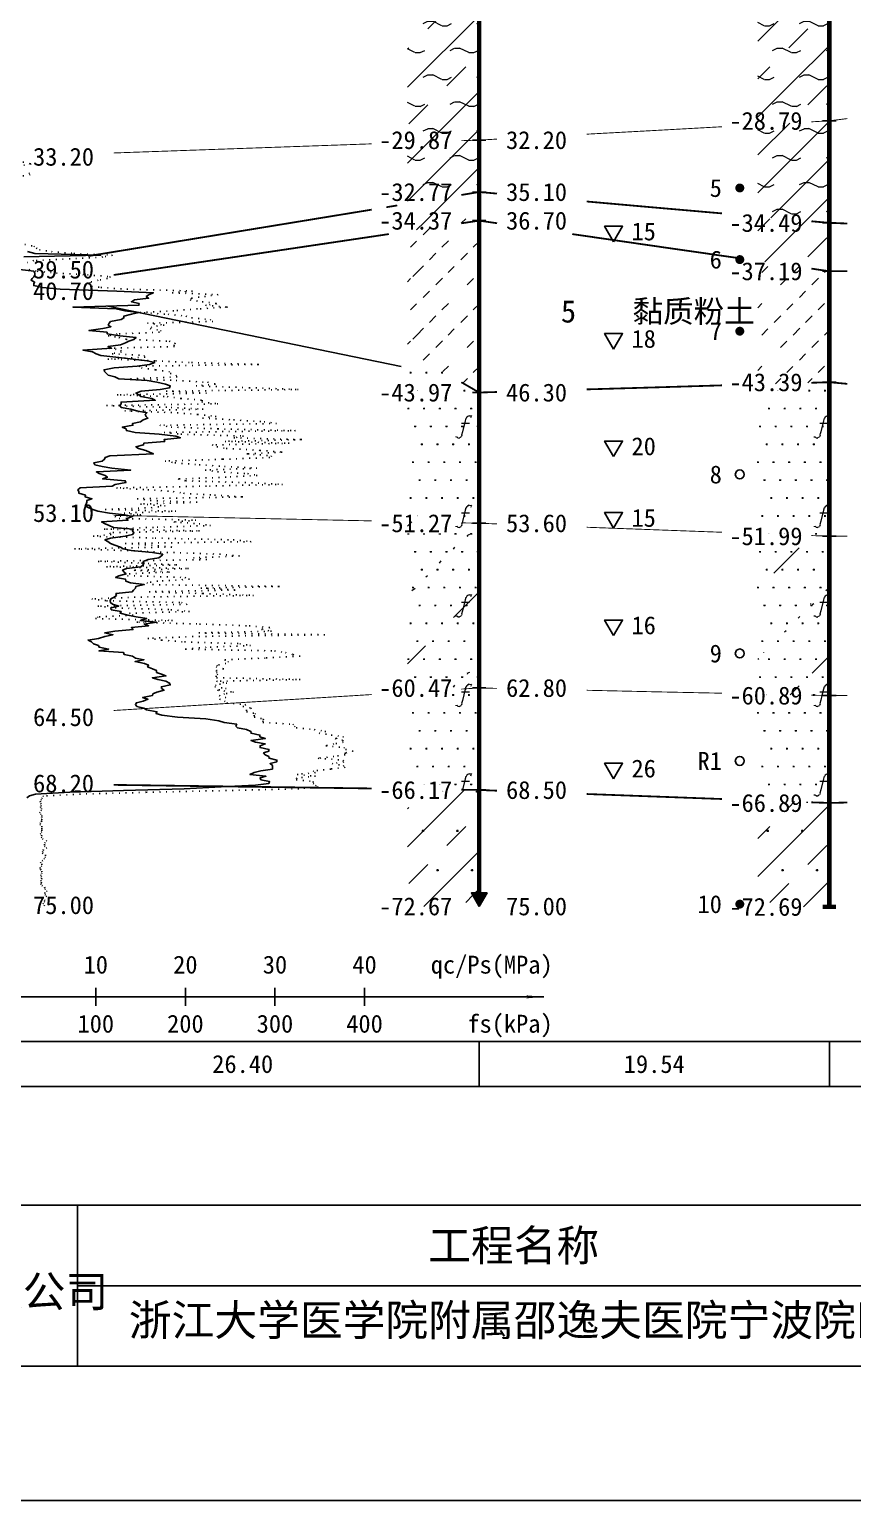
# Model space of a CAD drawing. Extents: x -37 to 3540, y -1485 to 297.
# Drawn here: x 363.8 to 455.7, y -1485 to -1320.7 of the extents above; entities that cross this region are included whole.
import ezdxf
from ezdxf.enums import TextEntityAlignment as Align

# ---------------------------------------------------------------- set-up
doc = ezdxf.new("R2010")
doc.units = 0
doc.linetypes.add('DOT', pattern=[6.35, 0, -6.35])
doc.layers.get('0').update_dxf_attribs({"linetype": 'CONTINUOUS'})
for name, color, linetype in [('CURVE', 200, 'CONTINUOUS'), ('FRAME', 7, 'CONTINUOUS'), ('HOLE', 41, 'CONTINUOUS'), ('RULER', 7, 'CONTINUOUS'), ('SAMPLE', 1, 'CONTINUOUS'), ('STRATUM', 241, 'CONTINUOUS')]:
    doc.layers.add(name, color=color, linetype=linetype)
doc.layers.add('HATCH', color=7, linetype='CONTINUOUS', lineweight=13)
doc.styles.add('ST', font='')
doc.styles.get('ST').set_extended_font_data('SimSun')
pattern_1 = [(45, (112.367, -1485), (-4.24264, 4.24264), [10, 0]), (45, (113.428, -1488.182), (-2.12132, 6.36396), [3, -3]), (26.565, (113.4412, -1485.2536), (5.999823, 5.999812), [0.567, -12.849]), (0, (112.874, -1485.2536), (0, 6), [0.567, -5.433]), (26.565, (110.7857, -1485), (5.999823, 5.999812), [0.567, -12.849]), (0, (111.293, -1484.7464), (0, 6), [0.567, -5.433]), (153.435, (112.8742, -1485.2536), (-5.999818, -5e-06), [1.134, -12.2826]), (26.565, (116.4412, -1482.2536), (5.999823, 5.999812), [0.567, -12.849]), (0, (115.874, -1482.2536), (0, 6), [0.567, -5.433]), (26.565, (113.7857, -1482), (5.999823, 5.999812), [0.567, -12.849]), (0, (114.293, -1481.7464), (0, 6), [0.567, -5.433]), (153.435, (115.8742, -1482.2536), (-5.999818, -5e-06), [1.134, -12.2826])]
pattern_2 = [(45, (112.367, -1485), (-2.12132, 2.12132), [10, 0]), (26.565, (113.4412, -1485.2536), (5.999823, 5.999812), [0.567, -12.849]), (0, (112.874, -1485.2536), (0, 6), [0.567, -5.433]), (26.565, (110.7857, -1485), (5.999823, 5.999812), [0.567, -12.849]), (0, (111.293, -1484.7464), (0, 6), [0.567, -5.433]), (153.435, (112.8742, -1485.2536), (-5.999818, -5e-06), [1.134, -12.2826]), (26.565, (116.4412, -1482.2536), (5.999823, 5.999812), [0.567, -12.849]), (0, (115.874, -1482.2536), (0, 6), [0.567, -5.433]), (26.565, (113.7857, -1482), (5.999823, 5.999812), [0.567, -12.849]), (0, (114.293, -1481.7464), (0, 6), [0.567, -5.433]), (153.435, (115.8742, -1482.2536), (-5.999818, -5e-06), [1.134, -12.2826])]
pattern_3 = [(45, (112.367, -1485), (-4.24264, 4.24264), [10, 0]), (45, (113.428, -1488.182), (-2.12132, 6.36396), [3, -3])]
pattern_4 = [(45, (112.367, -1485), (-6e-07, 6.99998), [0.9473, -8.9522]), (45, (113.767, -1483.6), (-6e-07, 6.99998), [0.9869, -8.9126]), (45, (115.167, -1482.2), (-6e-07, 6.99998), [1.06018, -8.83931]), (45, (116.567, -1480.8), (-6e-07, 6.99998), [0.94918, -8.95032]), (45, (117.967, -1479.4), (-6e-07, 6.99998), [1.0365, -8.863]), (45, (115.867, -1485), (-6e-07, 6.99998), [1.01335, -8.88615]), (45, (117.267, -1483.6), (-6e-07, 6.99998), [1.07896, -12.12037]), (45, (118.667, -1482.2), (-6e-07, 6.99998), [0.99882, -8.90067]), (45, (113.067, -1480.8), (-4e-07, 6.99998), [1.05533, -8.84416]), (45, (114.467, -1479.4), (-4e-07, 6.99998), [1.0365, -8.863])]
pattern_5 = [(82.875, (111.5324, -1486.206), (0.0003693, 10.0001764), [0.0893, -80.5337]), (143.13, (111.6334, -1486.2818), (-29.999964, 20.000054), [0.12627, -49.87373]), (172.875, (111.8106, -1486.304), (-70.0002457, 9.9996603), [0.17857, -80.44443]), (206.565, (111.989, -1486.2147), (-9.999705, -9.999687), [0.19954, -22.16046]), (243.435, (112.0783, -1486.0363), (9e-06, -9.999696), [0.19954, -22.16146]), (255.964, (112.1676, -1485.679), (-0.0002, -9.999501), [0.36813, -40.86287]), (255.964, (112.4776, -1484.439), (-0.0002, -9.999501), [1.27838, -39.95262]), (255.964, (112.5461, -1484.165), (-0.0002, -9.999501), [0.28235, -40.94865]), (216.87, (112.7364, -1483.9108), (-9.999982, -10.000018), [0.12627, -49.87373]), (243.435, (112.6354, -1483.9865), (9e-06, -9.999696), [0.19954, -22.16146]), (206.565, (112.915, -1483.8215), (-9.999705, -9.999687), [0.19954, -22.16046]), (172.875, (113.092, -1483.8437), (-70.0002457, 9.9996603), [0.17857, -80.44443]), (143.13, (113.193, -1483.9194), (-29.999964, 20.000054), [0.12627, -49.87373]), (82.875, (113.182, -1484.008), (0.0003693, 10.0001764), [0.0893, -80.5337]), (0, (112.037, -1484.66), (0, 10), [0.89286, -9.10714]), (0, (112.392, -1485), (1, 2), [0, -1.75]), (0, (112.367, -1484.975), (1, 2), [0, -1.75]), (0, (112.367, -1485), (1, 2), [0, -1.75]), (0, (112.342, -1485), (1, 2), [0, -1.75]), (0, (112.367, -1485.025), (1, 2), [0, -1.75])]
pattern_6 = [(45, (112.367, -1485), (-2e-06, 15.39996), [4.3383, -17.4406]), (45, (118.555, -1478.777), (-2e-06, 15.39996), [4.3861, -17.3928]), (45, (123.515, -1473.819), (-2e-06, 15.39996), [3.98994, -17.78894]), (26.565, (112.367, -1477.3), (15.4, 15.4), [0.2123, -34.22315]), (36.8699, (113.907, -1475.76), (15.4, 15.4), [0.43504, -76.56496]), (315, (120.067, -1469.653), (15.39996, 3e-06), [0.0727, -21.7062]), (26.565, (120.067, -1485), (15.4, 15.4), [0.31845, -34.117]), (26.565, (121.607, -1483.46), (15.4, 15.4), [0.2316, -34.20383]), (90, (122.377, -1482.69), (-15.4, -1e-06), [0.0633, -15.3367]), (26.565, (123.147, -1481.92), (15.4, 15.4), [0.2002, -68.6707]), (36.8699, (124.687, -1480.38), (15.4, 15.4), [0.2435, -76.7565]), (45, (126.227, -1478.84), (-5e-07, 15.39996), [0.24005, -21.53884]), (315, (127.578, -1477.195), (15.39996, 3e-06), [0.0727, -21.7062]), (36.8699, (115.447, -1474.22), (15.4, 15.4), [0.22493, -76.77507]), (53.1301, (116.987, -1472.68), (30.8, 46.2), [0.29564, -76.70436]), (53.1301, (118.527, -1471.14), (30.8, 46.2), [0.27774, -76.72226])]
pattern_7 = [(82.875, (110.531, -1487.6533), (0.000812, 22.000388), [0.1964, -177.1742]), (143.13, (110.753, -1487.82), (-65.99992, 44.00012), [0.2778, -109.7222]), (172.875, (111.143, -1487.8687), (-154.00054, 21.999253), [0.39285, -176.97775]), (206.565, (111.536, -1487.672), (-21.99935, -21.9993), [0.439, -48.753]), (243.435, (111.732, -1487.28), (2e-05, -21.99933), [0.439, -48.7552]), (255.964, (111.9283, -1486.494), (-0.00044, -21.9989), [0.8099, -89.8983]), (255.964, (112.6104, -1483.7656), (-0.00044, -21.9989), [2.8124, -87.8958]), (255.964, (112.761, -1483.163), (-0.00044, -21.9989), [0.6212, -90.087]), (216.87, (113.1796, -1482.6037), (-21.99996, -22.00004), [0.2778, -109.7222]), (243.435, (112.957, -1482.77), (2e-05, -21.99933), [0.439, -48.7552]), (206.565, (113.572, -1482.407), (-21.99935, -21.9993), [0.439, -48.753]), (172.875, (113.962, -1482.456), (-154.00054, 21.999253), [0.3929, -176.9777]), (143.13, (114.1843, -1482.6228), (-65.99992, 44.00012), [0.2778, -109.7222]), (82.875, (114.16, -1482.8177), (0.000812, 22.000388), [0.1964, -177.1742]), (0, (111.642, -1484.252), (0, 22), [1.9643, -20.0357]), (0, (112.422, -1485), (2.2, 4.4), [0, -3.85]), (0, (112.367, -1484.945), (2.2, 4.4), [0, -3.85]), (0, (112.367, -1485), (2.2, 4.4), [0, -3.85]), (0, (112.312, -1485), (2.2, 4.4), [0, -3.85]), (0, (112.367, -1485.055), (2.2, 4.4), [0, -3.85])]

# ---------------------------------------------------------------- blocks, each defined once
blk = doc.blocks.new('图签_A3长')
for p, q in [((0, 18), (-380, 18)), ((-320, 0), (-320, 18)), ((-320, 9), (0, 9)), ((-380, 0), (0, 0))]:
    blk.add_line(p, q)
at = {"style": 'ST'}
blk.add_text('工程名称', height=3.5, dxfattribs=at).set_placement((-271.3, 13.5), align=Align.MIDDLE_CENTER)
for tag, p in [('01＿单位名称', (-349.98, 8.36)), ('02＿工程名称', (-271.3, 5.16)), ('04＿工程编号', (-176.51, 4.65)), ('05＿日期', (-35.59, 4.65)), ('06＿图号', (-11.16, 4.91))]:
    blk.add_attdef(tag, text='', height=3.5, dxfattribs=at).set_placement(p, align=Align.MIDDLE_CENTER)
at = {"style": 'ST', "width": 0.85}
blk.add_attdef('03＿图件名称', text='', height=3, dxfattribs=at).set_placement((-205.49, 5.05), align=Align.MIDDLE_CENTER)
blk = doc.blocks.new('Trigon')
blk.add_hatch(color=256).paths.add_polyline_path([(-0.87, 1.5), (0, 0), (0.87, 1.5)])
blk.add_lwpolyline([(0, 0), (0.87, 1.5), (-0.87, 1.5)], close=True)
blk = doc.blocks.new('Arrow')
for points in [[(-3.984779, 0.348623), (0, 0), (-3.189535, 0)], [(-3.189535, 0), (0, 0), (-3.984779, -0.348623)]]:
    blk.add_solid(points)
blk = doc.blocks.new('SampleSoilUndisturbed')
at = {"const_width": 0.5}
blk.add_lwpolyline([(-0.25, 0, 1), (0.25, 0, 1)], format="xyb", close=True, dxfattribs=at)
blk = doc.blocks.new('SampleSoilDisturbed')
blk.add_circle((0, 0), 0.5)
blk = doc.blocks.new('TrigonHollow')
blk.add_lwpolyline([(0, -1.15), (1, 0.58), (-1, 0.58)], close=True)

msp = doc.modelspace()

# ---------------------------------------------------------------- hatches: boundary and pattern name
at = {"layer": 'HATCH'}
h = msp.add_hatch(dxfattribs=at)
h.set_pattern_fill('YNFNT', color=251, style=0)
h.set_pattern_definition(pattern_1)
h.paths.add_polyline_path([(453.12, -1304.47), (445.12, -1304.54), (445.12, -1331.31), (453.12, -1330.87)])
h.paths.add_polyline_path([(441.05, -1332.36), (450.6, -1332.36), (450.6, -1329.43), (441.05, -1329.43)], flags=9)
h.paths.add_polyline_path([(441.05, -1305.96), (450.6, -1305.96), (450.6, -1303.03), (441.05, -1303.03)], flags=9)
h = msp.add_hatch(dxfattribs=at)
h.set_pattern_fill('YNFNT', color=251, style=0)
h.set_pattern_definition(pattern_1)
h.paths.add_polyline_path([(414.03, -1304.82), (406.03, -1304.89), (406.03, -1333.3), (414.03, -1333.02)])
h.paths.add_polyline_path([(401.96, -1334.51), (411.52, -1334.51), (411.52, -1331.58), (401.96, -1331.58)], flags=9)
h.paths.add_polyline_path([(401.96, -1306.31), (411.52, -1306.31), (411.52, -1303.39), (401.96, -1303.39)], flags=9)
h = msp.add_hatch(dxfattribs=at)
h.set_pattern_fill('YNNT', color=251, style=0)
h.set_pattern_definition(pattern_2)
h.paths.add_polyline_path([(453.12, -1330.87), (445.12, -1331.31), (445.12, -1341.56), (453.12, -1342.27)])
h.paths.add_polyline_path([(441.05, -1343.76), (450.6, -1343.76), (450.6, -1340.83), (441.05, -1340.83)], flags=9)
h.paths.add_polyline_path([(441.05, -1332.36), (450.6, -1332.36), (450.6, -1329.43), (441.05, -1329.43)], flags=9)
h = msp.add_hatch(dxfattribs=at)
h.set_pattern_fill('YNNT', color=251, style=0)
h.set_pattern_definition(pattern_2)
h.paths.add_polyline_path([(414.03, -1333.02), (406.03, -1333.3), (406.03, -1340.13), (414.03, -1338.82)])
h.paths.add_polyline_path([(401.96, -1340.31), (411.52, -1340.31), (411.52, -1337.38), (401.96, -1337.38)], flags=9)
h.paths.add_polyline_path([(401.96, -1334.51), (411.52, -1334.51), (411.52, -1331.58), (401.96, -1331.58)], flags=9)
h = msp.add_hatch(dxfattribs=at)
h.set_pattern_fill('FZNT', color=32, style=0)
h.set_pattern_definition(pattern_3)
h.paths.add_polyline_path([(414.03, -1338.82), (406.03, -1340.13), (406.03, -1343.21), (414.03, -1342.02)])
h.paths.add_polyline_path([(401.96, -1343.51), (411.52, -1343.51), (411.52, -1340.58), (401.96, -1340.58)], flags=9)
h.paths.add_polyline_path([(401.96, -1340.31), (411.52, -1340.31), (411.52, -1337.38), (401.96, -1337.38)], flags=9)
h = msp.add_hatch(dxfattribs=at)
h.set_pattern_fill('NZFT', color=52, style=0)
h.set_pattern_definition(pattern_4)
h.paths.add_polyline_path([(414.03, -1342.02), (406.03, -1343.21), (406.03, -1356.59), (414.03, -1361.22)])
h.paths.add_polyline_path([(401.96, -1343.51), (411.52, -1343.51), (411.52, -1340.58), (401.96, -1340.58)], flags=9)
h = msp.add_hatch(dxfattribs=at)
h.set_pattern_fill('FZNT', color=32, style=0)
h.set_pattern_definition(pattern_3)
h.paths.add_polyline_path([(453.12, -1342.27), (445.12, -1341.56), (445.12, -1346.51), (453.12, -1347.67)])
h.paths.add_polyline_path([(441.05, -1349.16), (450.6, -1349.16), (450.6, -1346.23), (441.05, -1346.23)], flags=9)
h.paths.add_polyline_path([(441.05, -1343.76), (450.6, -1343.76), (450.6, -1340.83), (441.05, -1340.83)], flags=9)
h = msp.add_hatch(dxfattribs=at)
h.set_pattern_fill('NZFT', color=52, style=0)
h.set_pattern_definition(pattern_4)
h.paths.add_polyline_path([(453.12, -1347.67), (445.12, -1346.51), (445.12, -1360.31), (453.12, -1360.07)])
h.paths.add_polyline_path([(430.33, -1354.58), (446.28, -1354.58), (446.28, -1349.64), (430.33, -1349.64)], flags=9)
h.paths.add_polyline_path([(441.05, -1361.56), (450.6, -1361.56), (450.6, -1358.63), (441.05, -1358.63)], flags=9)
h.paths.add_polyline_path([(441.05, -1349.16), (450.6, -1349.16), (450.6, -1346.23), (441.05, -1346.23)], flags=9)
h = msp.add_hatch(dxfattribs=at)
h.set_pattern_fill('FS', color=142, style=0)
h.set_pattern_definition(pattern_5)
h.paths.add_polyline_path([(414.03, -1361.22), (406.03, -1356.59), (406.03, -1375.65), (414.03, -1375.82)])
h.paths.add_polyline_path([(401.96, -1377.31), (411.52, -1377.31), (411.52, -1374.39), (401.96, -1374.39)], flags=9)
h.paths.add_polyline_path([(401.96, -1362.71), (411.52, -1362.71), (411.52, -1359.78), (401.96, -1359.78)], flags=9)
h = msp.add_hatch(dxfattribs=at)
h.set_pattern_fill('FS', color=142, style=0)
h.set_pattern_definition(pattern_5)
h.paths.add_polyline_path([(453.12, -1360.07), (445.12, -1360.31), (445.12, -1376.97), (453.12, -1377.27)])
h.paths.add_polyline_path([(441.05, -1378.76), (450.6, -1378.76), (450.6, -1375.83), (441.05, -1375.83)], flags=9)
h.paths.add_polyline_path([(441.05, -1361.56), (450.6, -1361.56), (450.6, -1358.63), (441.05, -1358.63)], flags=9)
h = msp.add_hatch(dxfattribs=at)
h.set_pattern_fill('FS', color=142, style=0)
h.set_pattern_definition(pattern_5)
h.paths.add_polyline_path([(414.03, -1375.82), (406.03, -1375.65), (406.03, -1394.72), (414.03, -1394.22)])
h.paths.add_polyline_path([(401.96, -1395.71), (411.52, -1395.71), (411.52, -1392.78), (401.96, -1392.78)], flags=9)
h.paths.add_polyline_path([(401.96, -1377.31), (411.52, -1377.31), (411.52, -1374.39), (401.96, -1374.39)], flags=9)
h = msp.add_hatch(dxfattribs=at)
h.set_pattern_fill('SZFT', color=142, scale=2.2, style=0)
h.set_pattern_definition(pattern_6)
h.paths.add_polyline_path([(414.03, -1375.82), (406.03, -1375.65), (406.03, -1394.72), (414.03, -1394.22)])
h.paths.add_polyline_path([(401.96, -1395.71), (411.52, -1395.71), (411.52, -1392.78), (401.96, -1392.78)], flags=9)
h.paths.add_polyline_path([(401.96, -1377.31), (411.52, -1377.31), (411.52, -1374.39), (401.96, -1374.39)], flags=9)
h = msp.add_hatch(dxfattribs=at)
h.set_pattern_fill('FS', color=142, style=0)
h.set_pattern_definition(pattern_5)
h.paths.add_polyline_path([(453.12, -1377.27), (445.12, -1376.97), (445.12, -1394.9), (453.12, -1395.07)])
h.paths.add_polyline_path([(441.05, -1396.56), (450.6, -1396.56), (450.6, -1393.63), (441.05, -1393.63)], flags=9)
h.paths.add_polyline_path([(441.05, -1378.76), (450.6, -1378.76), (450.6, -1375.83), (441.05, -1375.83)], flags=9)
h = msp.add_hatch(dxfattribs=at)
h.set_pattern_fill('SZFT', color=142, scale=2.2, style=0)
h.set_pattern_definition(pattern_6)
h.paths.add_polyline_path([(453.12, -1377.27), (445.12, -1376.97), (445.12, -1394.9), (453.12, -1395.07)])
h.paths.add_polyline_path([(441.05, -1396.56), (450.6, -1396.56), (450.6, -1393.63), (441.05, -1393.63)], flags=9)
h.paths.add_polyline_path([(441.05, -1378.76), (450.6, -1378.76), (450.6, -1375.83), (441.05, -1375.83)], flags=9)
h = msp.add_hatch(dxfattribs=at)
h.set_pattern_fill('FS', color=142, style=0)
h.set_pattern_definition(pattern_5)
h.paths.add_polyline_path([(414.03, -1394.22), (406.03, -1394.72), (406.03, -1405.51), (414.03, -1405.62)])
h.paths.add_polyline_path([(401.96, -1407.11), (411.52, -1407.11), (411.52, -1404.18), (401.96, -1404.18)], flags=9)
h.paths.add_polyline_path([(401.96, -1395.71), (411.52, -1395.71), (411.52, -1392.78), (401.96, -1392.78)], flags=9)
h = msp.add_hatch(dxfattribs=at)
h.set_pattern_fill('FS', color=142, style=0)
h.set_pattern_definition(pattern_5)
h.paths.add_polyline_path([(453.12, -1395.07), (445.12, -1394.9), (445.12, -1406.77), (453.12, -1407.07)])
h.paths.add_polyline_path([(441.05, -1408.56), (450.6, -1408.56), (450.6, -1405.63), (441.05, -1405.63)], flags=9)
h.paths.add_polyline_path([(441.05, -1396.56), (450.6, -1396.56), (450.6, -1393.63), (441.05, -1393.63)], flags=9)
h = msp.add_hatch(dxfattribs=at)
h.set_pattern_fill('FZNT', color=32, style=0)
h.set_pattern_definition(pattern_3)
h.paths.add_polyline_path([(414.03, -1405.62), (406.03, -1405.51), (406.03, -1418.62), (414.03, -1418.62), (413.17, -1417.12), (414.03, -1417.12)])
h.paths.add_polyline_path([(401.96, -1420.11), (411.52, -1420.11), (411.52, -1417.18), (401.96, -1417.18)], flags=9)
h.paths.add_polyline_path([(401.96, -1407.11), (411.52, -1407.11), (411.52, -1404.18), (401.96, -1404.18)], flags=9)
h = msp.add_hatch(dxfattribs=at)
h.set_pattern_fill('FS', color=32, scale=2.2, style=0)
h.set_pattern_definition(pattern_7)
h.paths.add_polyline_path([(414.03, -1405.62), (406.03, -1405.51), (406.03, -1418.62), (414.03, -1418.62), (413.17, -1417.12), (414.03, -1417.12)])
h.paths.add_polyline_path([(401.96, -1420.11), (411.52, -1420.11), (411.52, -1417.18), (401.96, -1417.18)], flags=9)
h.paths.add_polyline_path([(401.96, -1407.11), (411.52, -1407.11), (411.52, -1404.18), (401.96, -1404.18)], flags=9)
h = msp.add_hatch(dxfattribs=at)
h.set_pattern_fill('FZNT', color=32, style=0)
h.set_pattern_definition(pattern_3)
h.paths.add_polyline_path([(453.12, -1407.07), (445.12, -1406.77), (445.12, -1418.67), (453.12, -1418.67)])
h.paths.add_polyline_path([(441.05, -1420.16), (450.6, -1420.16), (450.6, -1417.23), (441.05, -1417.23)], flags=9)
h.paths.add_polyline_path([(441.05, -1408.56), (450.6, -1408.56), (450.6, -1405.63), (441.05, -1405.63)], flags=9)
h = msp.add_hatch(dxfattribs=at)
h.set_pattern_fill('FS', color=32, scale=2.2, style=0)
h.set_pattern_definition(pattern_7)
h.paths.add_polyline_path([(453.12, -1407.07), (445.12, -1406.77), (445.12, -1418.67), (453.12, -1418.67)])
h.paths.add_polyline_path([(441.05, -1420.16), (450.6, -1420.16), (450.6, -1417.23), (441.05, -1417.23)], flags=9)
h.paths.add_polyline_path([(441.05, -1408.56), (450.6, -1408.56), (450.6, -1405.63), (441.05, -1405.63)], flags=9)

# ---------------------------------------------------------------- linework, layer by layer
at = {"layer": 'CURVE', "color": 100, "linetype": 'DOT', "ltscale": 0.1}
for points in [[(363.09, -1335.48), (364.01, -1335.68), (362.96, -1335.88)], [(363.76, -1336.68), (363.91, -1336.88), (362.77, -1337.08)], [(363.29, -1344.68), (364.3, -1344.88), (364.59, -1345.08), (364.93, -1345.28), (366.27, -1345.48), (368.78, -1345.68), (373.09, -1345.88), (372.02, -1346.08), (368.34, -1346.28), (364.3, -1346.48), (363.58, -1346.68)], [(363.75, -1347.48), (364.7, -1347.68), (366.83, -1347.88), (370.29, -1348.08), (372.86, -1348.28), (372.52, -1348.48), (371.51, -1348.68), (370.63, -1348.88), (370.52, -1349.08), (370.04, -1349.28), (371.79, -1349.48), (374.69, -1349.68), (382.01, -1349.88), (379.76, -1350.08), (384.88, -1350.28), (383.48, -1350.48), (381.9, -1350.68), (381.76, -1350.88), (383.11, -1351.08), (384.74, -1351.28), (383.49, -1351.48), (385.92, -1351.68), (382.58, -1351.88), (379.94, -1352.08), (375.89, -1352.28), (379.29, -1352.48), (381.29, -1352.68), (381.92, -1352.88), (384, -1353.08), (384.31, -1353.28), (376.99, -1353.48), (378.85, -1353.68), (377.47, -1353.88), (377.3, -1354.08), (378.52, -1354.28), (378.34, -1354.48), (373.63, -1354.68), (372.61, -1354.88), (373.82, -1355.08), (374.65, -1355.28), (379.42, -1355.48), (380.1, -1355.68), (379.97, -1355.88), (380, -1356.08), (372.69, -1356.28), (374.02, -1356.48), (374.09, -1356.68), (373.06, -1356.88), (376.61, -1357.08), (376.74, -1357.28), (372.58, -1357.48), (377.89, -1357.68), (381.91, -1357.88), (389.42, -1358.08), (376.02, -1358.28), (376.32, -1358.48), (377.91, -1358.68), (379.39, -1358.88), (379.53, -1359.08), (380.18, -1359.28), (380.32, -1359.48), (375.12, -1359.68), (380.19, -1359.88), (383.71, -1360.08), (384.59, -1360.28), (382.42, -1360.48), (388.36, -1360.68), (393.83, -1360.88), (379.09, -1361.08), (383.6, -1361.28), (373.61, -1361.48), (379.2, -1361.68), (380.73, -1361.88), (383.12, -1362.08), (383.06, -1362.28), (384.87, -1362.48), (372.44, -1362.68), (379.63, -1362.88), (383.2, -1363.08), (374.46, -1363.28), (380.33, -1363.48), (382.59, -1363.68), (384.65, -1363.88), (383.14, -1364.08), (386.62, -1364.28), (390.01, -1364.48), (391.41, -1364.68), (378.37, -1364.88), (379.63, -1365.08), (384.85, -1365.28), (393.52, -1365.48), (378.85, -1365.68), (380.72, -1365.88), (387.72, -1366.08), (386.65, -1366.28), (394.22, -1366.48), (385.66, -1366.68), (392.82, -1366.88), (384.23, -1367.08), (384.75, -1367.28), (385.8, -1367.48), (389.57, -1367.68), (392.02, -1367.88), (388.09, -1368.08), (390.86, -1368.28), (390.66, -1368.48), (385.37, -1368.68), (378.96, -1368.88), (380.07, -1369.08), (382.77, -1369.28), (385.59, -1369.48), (389.22, -1369.68), (383.45, -1369.88), (384.82, -1370.08), (388.17, -1370.28), (389.25, -1370.48), (385.78, -1370.68), (380.43, -1370.88), (381.27, -1371.08), (387.87, -1371.28), (392.09, -1371.48), (383.59, -1371.68), (373.55, -1371.88), (377.04, -1372.08), (379.88, -1372.28), (381.03, -1372.48), (384.48, -1372.68), (387.65, -1372.88), (375.86, -1373.08), (377.31, -1373.28), (382.55, -1373.48), (376.22, -1373.68), (378.99, -1373.88), (377.51, -1374.08), (372.29, -1374.28), (380.18, -1374.48), (374.38, -1374.68), (376.24, -1374.88), (373.36, -1375.08), (373.83, -1375.28), (382.41, -1375.48), (379.95, -1375.68), (382.76, -1375.88), (384.05, -1376.08), (377.66, -1376.28), (372.17, -1376.48), (382.8, -1376.68), (372.78, -1376.88), (372.94, -1377.08), (370.94, -1377.28), (377.85, -1377.48), (386.58, -1377.68), (388.57, -1377.88), (374.52, -1378.08), (377.44, -1378.28), (379.72, -1378.48), (368.85, -1378.68), (374.75, -1378.88), (379.17, -1379.08), (385.04, -1379.28), (387.26, -1379.48), (382.13, -1379.68), (383.61, -1379.88), (371.5, -1380.08), (376.33, -1380.28), (380.26, -1380.48), (372.44, -1380.68), (381.56, -1380.88), (375.5, -1381.08), (379.46, -1381.28), (374.49, -1381.48), (374.76, -1381.68), (381.17, -1381.88), (381.68, -1382.08), (378.14, -1382.28), (376.92, -1382.48), (377.57, -1382.68), (391.73, -1382.88), (382.96, -1383.08), (386.79, -1383.28), (377.19, -1383.48), (383.19, -1383.68), (388.85, -1383.88), (375.63, -1384.08), (370.78, -1384.28), (372.42, -1384.48), (380.79, -1384.68), (381.42, -1384.88), (371.47, -1385.08), (373.4, -1385.28), (379.62, -1385.48), (381.68, -1385.68), (374.98, -1385.88), (375.39, -1386.08), (371.51, -1386.28), (371.2, -1386.48), (379.79, -1386.68), (375.81, -1386.88), (382.8, -1387.08), (388.35, -1387.28), (390.64, -1387.48), (389.72, -1387.68), (390.84, -1387.88), (382.74, -1388.08), (396.81, -1388.28), (382.07, -1388.48), (377.05, -1388.68), (378.59, -1388.88), (381.15, -1389.08), (387.3, -1389.28), (388.51, -1389.48), (383.56, -1389.68), (381.21, -1389.88), (391.18, -1390.08), (392.39, -1390.28), (393.23, -1390.48), (394.03, -1390.68), (390.15, -1390.88), (385.61, -1391.08), (386.06, -1391.28), (385.76, -1391.48), (384.8, -1391.68), (384.66, -1391.88), (385.51, -1392.08), (384.7, -1392.28), (384.71, -1392.48), (384.85, -1392.68), (384.66, -1392.88), (384.71, -1393.08), (394.03, -1393.28), (384.7, -1393.48), (385.87, -1393.68), (384.65, -1393.88), (384.51, -1394.08), (385.8, -1394.28), (384.81, -1394.48), (386.61, -1394.68), (385.61, -1394.88), (385.01, -1395.08), (385.76, -1395.28), (385.05, -1395.48), (385.61, -1395.68), (385.85, -1395.88), (387.96, -1396.08), (387.66, -1396.28), (388.61, -1396.48), (388.06, -1396.68), (388.05, -1396.88), (389.05, -1397.08), (388.91, -1397.28), (388.91, -1397.48), (389.96, -1397.68), (389.86, -1397.88), (389.87, -1398.08), (393.23, -1398.28), (393.41, -1398.48), (393.61, -1398.68), (395.61, -1398.88), (396.91, -1399.08), (396.15, -1399.28), (397.51, -1399.48), (398.89, -1399.68), (397.96, -1399.88), (398.85, -1400.08), (398.86, -1400.28), (397.81, -1400.48), (396.91, -1400.68), (398.91, -1400.88), (399.12, -1401.08), (399.97, -1401.28), (399.05, -1401.48), (399.05, -1401.68), (397.81, -1401.88), (396.06, -1402.08), (398.85, -1402.28), (398.91, -1402.48), (397.61, -1402.68), (398.85, -1402.88), (399.06, -1403.08), (397.46, -1403.28), (395.51, -1403.48), (395.75, -1403.68), (393.71, -1403.88), (395.75, -1404.08), (393.68, -1404.28), (393.61, -1404.48), (395.51, -1404.68), (395.5, -1404.88), (395.76, -1405.08), (396.01, -1405.28), (393.9, -1405.48), (385.79, -1405.68), (376.86, -1405.88), (369.51, -1406.08), (365.4, -1406.28), (365.23, -1406.48), (365.16, -1406.68), (365.01, -1406.88), (365.11, -1407.08), (365.15, -1407.28), (365.05, -1407.48), (365.17, -1407.68), (365.17, -1407.88), (364.96, -1408.08), (365.07, -1408.28), (365.2, -1408.48), (365.18, -1408.68), (365.21, -1408.88), (365.2, -1409.08), (365.07, -1409.28), (364.99, -1409.48), (365.2, -1409.68), (365.19, -1409.88), (365.19, -1410.08), (365.21, -1410.28), (365.01, -1410.48), (365.19, -1410.68), (365.15, -1410.88), (365.28, -1411.08), (365.76, -1411.28), (365.59, -1411.48), (365.5, -1411.68), (365.51, -1411.88), (365.76, -1412.08), (365.41, -1412.28), (365.31, -1412.48), (365.25, -1412.68), (365.6, -1412.88), (365.6, -1413.08), (365.49, -1413.28), (365.31, -1413.48), (365.05, -1413.68), (365.2, -1413.88), (365.2, -1414.08), (365.01, -1414.28), (365.05, -1414.48), (365.2, -1414.68), (365.21, -1414.88), (365.1, -1415.08), (365.12, -1415.28), (365.2, -1415.48), (365.1, -1415.68), (365.16, -1415.88), (365.1, -1416.08), (365.2, -1416.28), (365.52, -1416.48), (365.55, -1416.68), (365.79, -1416.88), (365.55, -1417.08), (365.55, -1417.28), (365.76, -1417.48), (365.31, -1417.68), (365.51, -1417.88), (365.55, -1418.08), (365.31, -1418.28), (365.5, -1418.48), (365.4, -1418.68)]]:
    msp.add_lwpolyline(points, dxfattribs=at)
at = {"layer": 'CURVE', "color": 30, "linetype": 'Continuous'}
for points in [[(363.59, -1345.48), (364.43, -1345.68), (371.78, -1345.88), (363.19, -1346.08)], [(362.74, -1347.48), (364.31, -1347.68), (364.42, -1347.88), (364.42, -1348.08), (364.32, -1348.28), (364.13, -1348.48), (364.01, -1348.68), (364.4, -1348.88), (364.31, -1349.08), (364.31, -1349.28), (365.27, -1349.48), (367.27, -1349.68), (373.57, -1349.88), (377.66, -1350.08), (377.18, -1350.28), (376.87, -1350.48), (377.13, -1350.68), (375.54, -1350.88), (375.2, -1351.08), (376.07, -1351.28), (376.05, -1351.48), (368.67, -1351.68), (373.51, -1351.88), (374.46, -1352.08), (376.02, -1352.28), (375.2, -1352.48), (374.37, -1352.68), (374.37, -1352.88), (374.07, -1353.08), (372.88, -1353.28), (372.71, -1353.48), (372.62, -1353.68), (372.92, -1353.88), (372.01, -1354.08), (370.47, -1354.28), (372.49, -1354.48), (372.51, -1354.68), (373.92, -1354.88), (375.72, -1355.08), (375.47, -1355.28), (374.92, -1355.48), (374.56, -1355.68), (374, -1355.88), (372.61, -1356.08), (372.99, -1356.28), (369.79, -1356.48), (370.85, -1356.68), (371.28, -1356.88), (371.8, -1357.08), (373.45, -1357.28), (375.39, -1357.48), (376.98, -1357.68), (377.82, -1357.88), (377.21, -1358.08), (375.85, -1358.28), (373.29, -1358.48), (372.16, -1358.68), (372.22, -1358.88), (372.43, -1359.08), (372.6, -1359.28), (373.34, -1359.48), (373.82, -1359.68), (376.96, -1359.88), (378.05, -1360.08), (379.02, -1360.28), (379.55, -1360.48), (379.46, -1360.68), (378.42, -1360.88), (376.31, -1361.08), (375.7, -1361.28), (376.03, -1361.48), (376.25, -1361.68), (377.48, -1361.88), (377.86, -1362.08), (374.06, -1362.28), (374.06, -1362.48), (373.92, -1362.68), (374.08, -1362.88), (375.14, -1363.08), (375.77, -1363.28), (376.94, -1363.48), (376.74, -1363.68), (376.84, -1363.88), (377.05, -1364.08), (376.5, -1364.28), (376.21, -1364.48), (375.34, -1364.68), (375.38, -1364.88), (374.18, -1365.08), (374.61, -1365.28), (374.65, -1365.48), (375.61, -1365.68), (378.3, -1365.88), (380.18, -1366.08), (380.68, -1366.28), (378.85, -1366.48), (378.93, -1366.68), (376.58, -1366.88), (376.57, -1367.08), (375.7, -1367.28), (375.98, -1367.48), (376.83, -1367.68), (377.23, -1367.88), (377.67, -1368.08), (372.81, -1368.28), (372.26, -1368.48), (372.21, -1368.68), (371.94, -1368.88), (371.01, -1369.08), (371.14, -1369.28), (371.94, -1369.48), (373.03, -1369.68), (375.13, -1369.88), (371.29, -1370.08), (371.62, -1370.28), (372.29, -1370.48), (372.52, -1370.68), (371.98, -1370.88), (374.52, -1371.08), (374.59, -1371.28), (373.39, -1371.48), (373.05, -1371.68), (369.5, -1371.88), (369.24, -1372.08), (369.34, -1372.28), (369.34, -1372.48), (370.07, -1372.68), (370.06, -1372.88), (370.79, -1373.08), (370.24, -1373.28), (370.24, -1373.48), (370.14, -1373.68), (370.05, -1373.88), (370.37, -1374.08), (370.89, -1374.28), (371.45, -1374.48), (372.75, -1374.68), (374.45, -1374.88), (375.33, -1375.08), (374.69, -1375.28), (374.82, -1375.48), (371.88, -1375.68), (372.29, -1375.88), (372.74, -1376.08), (373.2, -1376.28), (375.4, -1376.48), (375.34, -1376.68), (375.49, -1376.88), (375.34, -1377.08), (374.51, -1377.28), (372.88, -1377.48), (372.25, -1377.68), (372.59, -1377.88), (372.87, -1378.08), (373.37, -1378.28), (373.97, -1378.48), (374.29, -1378.68), (375.19, -1378.88), (377.55, -1379.08), (378.71, -1379.28), (378.56, -1379.48), (378.28, -1379.68), (377.06, -1379.88), (376.52, -1380.08), (376.6, -1380.28), (376.51, -1380.48), (376.26, -1380.68), (374.66, -1380.88), (374.22, -1381.08), (374.4, -1381.28), (374.61, -1381.48), (373.8, -1381.68), (373.44, -1381.88), (374.56, -1382.08), (374.57, -1382.28), (375.11, -1382.48), (376.64, -1382.68), (375.7, -1382.88), (375.65, -1383.08), (375.43, -1383.28), (375.3, -1383.48), (373.48, -1383.68), (373.54, -1383.88), (373.28, -1384.08), (372.91, -1384.28), (372.84, -1384.48), (372.86, -1384.68), (373.11, -1384.88), (373.8, -1385.08), (372.9, -1385.28), (372.95, -1385.48), (374.05, -1385.68), (373.94, -1385.88), (374.82, -1386.08), (375.75, -1386.28), (376.91, -1386.48), (376.21, -1386.68), (378.02, -1386.88), (376.63, -1387.08), (377.13, -1387.28), (375.2, -1387.48), (375.4, -1387.68), (373.35, -1387.88), (372.23, -1388.08), (373.14, -1388.28), (372.25, -1388.48), (371.55, -1388.68), (370.37, -1388.88), (370.74, -1389.08), (370.96, -1389.28), (371.52, -1389.48), (371.6, -1389.68), (372.65, -1389.88), (371.58, -1390.08), (374.34, -1390.28), (374.39, -1390.48), (375.34, -1390.68), (375.65, -1390.88), (376.61, -1391.08), (375.61, -1391.28), (376.65, -1391.48), (377.12, -1391.68), (377.01, -1391.88), (377.55, -1392.08), (378.01, -1392.28), (378.01, -1392.48), (378.55, -1392.68), (379.06, -1392.88), (377.55, -1393.08), (378.15, -1393.28), (379.05, -1393.48), (379.46, -1393.68), (379.55, -1393.88), (378.55, -1394.08), (378.55, -1394.28), (378.86, -1394.48), (378.05, -1394.68), (377.61, -1394.88), (377.55, -1395.08), (376.46, -1395.28), (377.05, -1395.48), (376.51, -1395.68), (375.77, -1395.88), (375.66, -1396.08), (375.82, -1396.28), (376.61, -1396.48), (376.9, -1396.68), (378.06, -1396.88), (377.96, -1397.08), (378.61, -1397.28), (380.34, -1397.48), (383.51, -1397.68), (384.97, -1397.88), (385.55, -1398.08), (386.96, -1398.28), (386.88, -1398.48), (387.06, -1398.68), (388.06, -1398.88), (388.55, -1399.08), (388.56, -1399.28), (389.55, -1399.48), (389.55, -1399.68), (390.15, -1399.88), (388.56, -1400.08), (389.05, -1400.28), (390.15, -1400.48), (389.56, -1400.68), (389.56, -1400.88), (390.56, -1401.08), (390.56, -1401.28), (389.96, -1401.48), (390.15, -1401.68), (390.56, -1401.88), (390.57, -1402.08), (391.44, -1402.28), (391.43, -1402.48), (390.68, -1402.68), (390.95, -1402.88), (390.97, -1403.08), (390.95, -1403.28), (389.66, -1403.48), (388.91, -1403.68), (388.43, -1403.88), (390.22, -1404.08), (389.56, -1404.28), (389.66, -1404.48), (390.63, -1404.68), (390.56, -1404.88), (389.06, -1405.08), (385.22, -1405.28), (381.11, -1405.48), (374.34, -1405.68), (368.34, -1405.88), (364.51, -1406.08), (363.84, -1406.28), (363.54, -1406.48)]]:
    msp.add_lwpolyline(points, dxfattribs=at)
at = {"layer": 'FRAME', "linetype": 'Continuous'}
msp.add_line((-17.39, -1470), (689.18, -1470), dxfattribs=at)
at = {"layer": 'FRAME', "color": 245, "linetype": 'Continuous'}
msp.add_line((-37.39, -1485), (709.18, -1485), dxfattribs=at)
at = {"layer": 'HOLE', "linetype": 'Continuous', "const_width": 0.5}
for points in [[(414.03, -1268.62), (414.03, -1417.32)], [(453.12, -1268.67), (453.12, -1418.67)], [(452.37, -1418.67), (453.87, -1418.67)]]:
    msp.add_lwpolyline(points, dxfattribs=at)
at = {"layer": 'HOLE', "linetype": 'Continuous'}
for points in [[(452.37, -1330.87), (453.87, -1330.87)], [(413.28, -1333.02), (414.78, -1333.02)], [(413.28, -1338.82), (414.78, -1338.82)], [(413.28, -1342.02), (414.78, -1342.02)], [(452.37, -1342.27), (453.87, -1342.27)], [(452.37, -1347.67), (453.87, -1347.67)], [(452.37, -1360.07), (453.87, -1360.07)], [(413.28, -1361.22), (414.78, -1361.22)], [(413.28, -1375.82), (414.78, -1375.82)], [(452.37, -1377.27), (453.87, -1377.27)], [(413.28, -1394.22), (414.78, -1394.22)], [(452.37, -1395.07), (453.87, -1395.07)], [(413.28, -1405.62), (414.78, -1405.62)], [(452.37, -1407.07), (453.87, -1407.07)]]:
    msp.add_lwpolyline(points, dxfattribs=at)
at = {"layer": 'RULER', "linetype": 'Continuous'}
for points in [[(371.23, -1428.73), (371.23, -1427.73)], [(381.23, -1428.73), (381.23, -1427.73)], [(391.23, -1428.73), (391.23, -1427.73)], [(401.23, -1428.73), (401.23, -1427.73)], [(361.23, -1428.73), (421.23, -1428.73)], [(371.23, -1428.73), (371.23, -1429.73)], [(381.23, -1428.73), (381.23, -1429.73)], [(391.23, -1428.73), (391.23, -1429.73)], [(401.23, -1428.73), (401.23, -1429.73)], [(361.23, -1433.73), (414.03, -1433.73), (414.03, -1438.73), (361.23, -1438.73)], [(414.03, -1433.73), (453.12, -1433.73), (453.12, -1438.73), (414.03, -1438.73)], [(453.12, -1433.73), (492.61, -1433.73), (492.61, -1438.73), (453.12, -1438.73)]]:
    msp.add_lwpolyline(points, dxfattribs=at)
at = {"layer": 'STRATUM', "linetype": 'Continuous'}
for points, const_width in [([(451.12, -1330.98), (453.12, -1330.87), (455.12, -1330.62)], 0.1), ([(426.03, -1332.36), (433.57, -1331.95), (441.12, -1331.53)], 0.1), ([(373.23, -1334.46), (387.63, -1333.95), (402.03, -1333.44)], 0.1), ([(412.03, -1333.09), (414.03, -1333.02), (416.03, -1332.91)], 0.1), ([(412.03, -1339.15), (414.03, -1338.82), (416.03, -1339)], 0.2), ([(370.38, -1345.98), (387.63, -1343.15), (402.03, -1340.79)], 0.2), ([(403.66, -1340.52), (404.88, -1340.32)], 0.2), ([(426.03, -1339.88), (433.57, -1340.55), (441.12, -1341.21)], 0.2), ([(412.03, -1342.32), (414.03, -1342.02), (416.03, -1342.31)], 0.2), ([(451.12, -1342.09), (453.12, -1342.27), (455.12, -1342.34)], 0.2), ([(373.23, -1348.09), (387.63, -1345.95), (403.95, -1343.52)], 0.2), ([(424.41, -1343.52), (433.57, -1344.85), (442.74, -1346.17)], 0.2), ([(451.12, -1347.38), (453.12, -1347.67), (455.12, -1347.66)], 0.2), ([(412.03, -1360.07), (414.03, -1361.22), (416.03, -1361.16)], 0.2), ([(426.03, -1360.87), (433.57, -1360.65), (441.12, -1360.42)], 0.2), ([(451.12, -1360.13), (453.12, -1360.07), (455.12, -1360.25)], 0.2), ([(373.23, -1374.94), (387.63, -1375.25), (402.03, -1375.56)], 0.1), ([(412.03, -1375.78), (414.03, -1375.82), (416.03, -1375.9)], 0.1), ([(426.03, -1376.27), (433.57, -1376.55), (441.12, -1376.83)], 0.1), ([(451.12, -1377.2), (453.12, -1377.27), (455.12, -1377.27)], 0.1), ([(373.23, -1396.74), (387.63, -1395.85), (402.03, -1394.96)], 0.1), ([(412.03, -1394.35), (414.03, -1394.22), (416.03, -1394.27)], 0.1), ([(426.03, -1394.48), (433.57, -1394.65), (441.12, -1394.81)], 0.1), ([(451.12, -1395.03), (453.12, -1395.07), (455.12, -1395.07)], 0.1), ([(373.23, -1405.05), (387.63, -1405.25), (402.03, -1405.45)], 0.2), ([(412.03, -1405.59), (414.03, -1405.62), (416.03, -1405.7)], 0.2), ([(426.03, -1406.07), (433.57, -1406.35), (441.12, -1406.63)], 0.2), ([(451.12, -1407), (453.12, -1407.07), (455.12, -1407.02)], 0.2)]:
    msp.add_lwpolyline(points, dxfattribs=dict(at, const_width=const_width))
at = {"layer": 'STRATUM'}
msp.add_lwpolyline([(405.3, -1358.33), (372.59, -1351.56)], dxfattribs=at)

# ---------------------------------------------------------------- block references
at = {"layer": 'CURVE'}
for p in [(429.03, -1343.22), (429.03, -1355.22), (429.03, -1367.22), (429.03, -1375.22), (429.03, -1387.22), (429.03, -1403.22)]:
    msp.add_blockref('TrigonHollow', p, dxfattribs=at)
at = {"layer": 'FRAME'}
ref = msp.add_blockref('图签_A3长', (689.18, -1470), dxfattribs=at)
ref.add_attrib('01＿单位名称', '浙江南联土木工程科技有限公司', dxfattribs={"layer": '0', "height": 3.5, "style": 'ST'}).set_placement((339.2, -1461.64), align=Align.MIDDLE_CENTER)
ref.add_attrib('02＿工程名称', '浙江大学医学院附属邵逸夫医院宁波院区', dxfattribs={"layer": '0', "height": 3.5, "style": 'ST'}).set_placement((417.88, -1464.84), align=Align.MIDDLE_CENTER)
at = {"layer": 'HOLE'}
msp.add_blockref('Trigon', (414.03, -1418.62), dxfattribs=at)
at = {"layer": 'RULER', "xscale": 0.5, "yscale": 0.5, "zscale": 0.5}
msp.add_blockref('Arrow', (421.23, -1428.73), dxfattribs=at)
at = {"layer": 'SAMPLE'}
for name, p in [('SampleSoilUndisturbed', (443.12, -1338.37)), ('SampleSoilUndisturbed', (443.12, -1346.37)), ('SampleSoilUndisturbed', (443.12, -1354.37)), ('SampleSoilDisturbed', (443.12, -1370.37)), ('SampleSoilDisturbed', (443.12, -1390.37)), ('SampleSoilDisturbed', (443.12, -1402.37)), ('SampleSoilUndisturbed', (443.12, -1418.37))]:
    msp.add_blockref(name, p, dxfattribs=at)

# ---------------------------------------------------------------- texts
at = {"layer": 'CURVE', "style": 'ST'}
for s, p in [('15', (431.03, -1343.22)), ('18', (431.03, -1355.22)), ('20', (431.03, -1367.22)), ('15', (431.03, -1375.22)), ('16', (431.03, -1387.22)), ('26', (431.03, -1403.22))]:
    msp.add_text(s, height=2, dxfattribs=at).set_placement(p, align=Align.MIDDLE_LEFT)
at = {"layer": 'HOLE', "style": 'ST'}
for s, p in [('-28.79', (450.12, -1330.87)), ('-29.87', (411.03, -1333.02)), ('-32.77', (411.03, -1338.82)), ('-34.37', (411.03, -1342.02)), ('-34.49', (450.12, -1342.27)), ('-37.19', (450.12, -1347.67)), ('-43.39', (450.12, -1360.07)), ('-43.97', (411.03, -1361.22)), ('-51.27', (411.03, -1375.82)), ('-51.99', (450.12, -1377.27)), ('-60.47', (411.03, -1394.22)), ('-60.89', (450.12, -1395.07)), ('-66.17', (411.03, -1405.62)), ('-66.89', (450.12, -1407.07)), ('-72.67', (411.03, -1418.62)), ('-72.69', (450.12, -1418.67))]:
    msp.add_text(s, height=2, dxfattribs=at).set_placement(p, align=Align.MIDDLE_RIGHT)
for s, p in [('32.20', (417.03, -1333.02)), ('33.20', (364.23, -1334.88)), ('35.10', (417.03, -1338.82)), ('36.70', (417.03, -1342.02)), ('39.50', (364.23, -1347.48)), ('40.70', (364.23, -1349.88)), ('46.30', (417.03, -1361.22)), ('53.10', (364.23, -1374.68)), ('53.60', (417.03, -1375.82)), ('62.80', (417.03, -1394.22)), ('64.50', (364.23, -1397.48)), ('68.20', (364.23, -1404.88)), ('68.50', (417.03, -1405.62)), ('75.00', (364.23, -1418.48)), ('75.00', (417.03, -1418.62))]:
    msp.add_text(s, height=2, dxfattribs=at).set_placement(p, align=Align.MIDDLE_LEFT)
at = {"layer": 'RULER', "style": 'ST'}
for s, p in [('10', (371.23, -1426.73)), ('20', (381.23, -1426.73)), ('30', (391.23, -1426.73)), ('40', (401.23, -1426.73))]:
    msp.add_text(s, height=2, dxfattribs=at).set_placement(p, align=Align.BOTTOM_CENTER)
msp.add_text('qc/Ps(MPa)', height=2, dxfattribs=at).set_placement((422.23, -1426.73), align=Align.BOTTOM_RIGHT)
for s, p in [('100', (371.23, -1430.73)), ('200', (381.23, -1430.73)), ('300', (391.23, -1430.73)), ('400', (401.23, -1430.73))]:
    msp.add_text(s, height=2, dxfattribs=at).set_placement(p, align=Align.TOP_CENTER)
msp.add_text('fs(kPa)', height=2, dxfattribs=at).set_placement((422.23, -1430.73), align=Align.TOP_RIGHT)
for s, p in [('26.40', (387.63, -1436.23)), ('19.54', (433.57, -1436.23))]:
    msp.add_text(s, height=2, dxfattribs=at).set_placement(p, align=Align.MIDDLE_CENTER)
at = {"layer": 'SAMPLE', "style": 'ST'}
for s, p in [('5', (441.12, -1338.37)), ('6', (441.12, -1346.37)), ('7', (441.12, -1354.37)), ('8', (441.12, -1370.37)), ('9', (441.12, -1390.37)), ('R1', (441.12, -1402.37)), ('10', (441.12, -1418.37))]:
    msp.add_text(s, height=2, dxfattribs=at).set_placement(p, align=Align.MIDDLE_RIGHT)
at = {"layer": 'STRATUM', "style": 'ST'}
for s, p in [('黏质粉土', (431.15, -1352.15)), ('5', (423.15, -1352.15))]:
    msp.add_text(s, height=2.5, dxfattribs=at).set_placement(p, align=Align.MIDDLE_LEFT)

doc.saveas('drawing.dxf')
